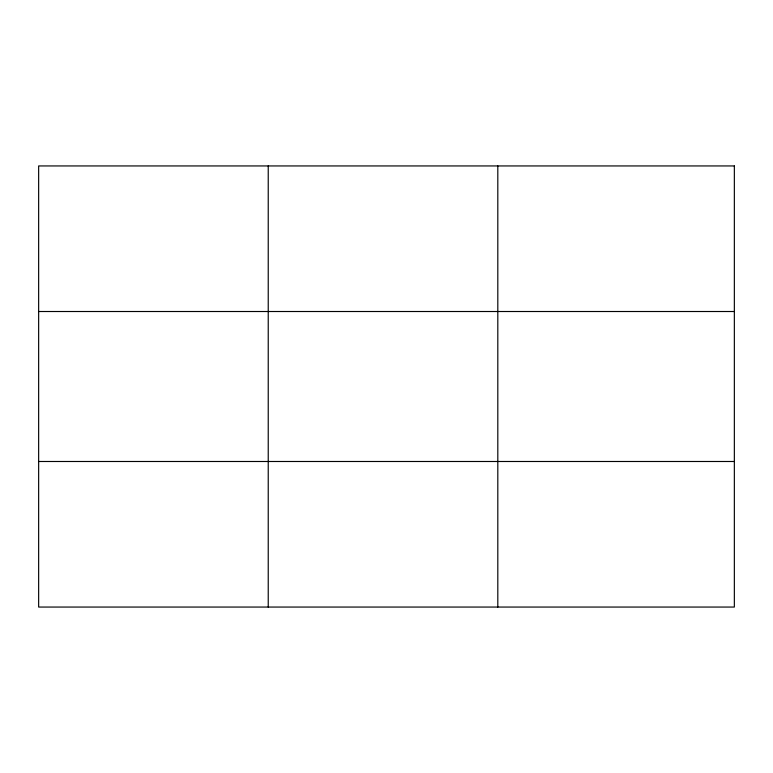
<?xml version="1.0" encoding="UTF-8"?>
<svg xmlns="http://www.w3.org/2000/svg" width="773" height="773" viewBox="0 0 773 773"><rect width="100%" height="100%" fill="white"/><g stroke="black" fill="none" stroke-linecap="round" stroke-linejoin="round"><path stroke-width="1.16" d="M268.231 165.944L268.231 607.056M497.812 165.944L497.812 607.056M38.65 311.509L734.35 311.509M38.65 461.491L734.35 461.491M734.35 165.944L734.35 607.056L38.65 607.056L38.65 165.944L734.35 165.944"/></g></svg>
